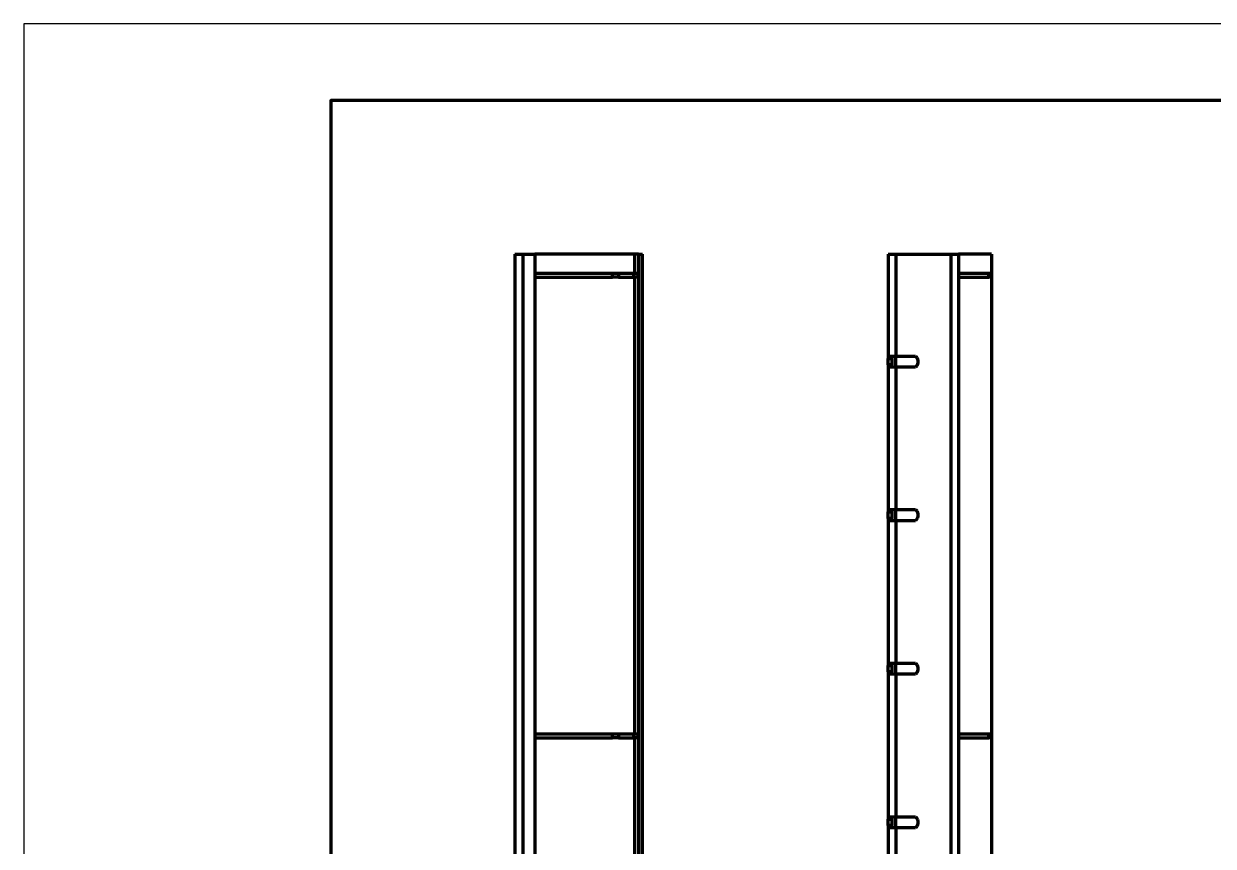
# Model space of a CAD drawing. Header units: millimetres. Extents: x 0 to 599, y 0 to 420.
# Drawn here: x 0 to 77.5, y 366.4 to 420 of the extents above; entities that cross this region are included whole.
import ezdxf

# ---------------------------------------------------------------- set-up
doc = ezdxf.new("R2010")
doc.units = ezdxf.units.MM

msp = doc.modelspace()

# ---------------------------------------------------------------- linework, layer by layer
at = {"color": 1, "lineweight": 70}
for p, q in [((32, 405), (32, 305)), ((32, 405), (32.003, 405)), ((32, 405), (32, 398.36)), ((32.003, 405), (32.013, 405)), ((32.013, 405), (32.028, 405)), ((32.028, 405), (32.05, 405)), ((32.05, 405), (32.077, 405)), ((32.077, 405), (32.109, 405)), ((32.109, 405), (32.146, 405)), ((32.146, 405), (32.188, 405)), ((32.188, 405), (32.234, 405)), ((32.234, 405), (32.283, 405)), ((32.283, 405), (32.335, 405)), ((32.335, 405), (32.389, 405)), ((32.389, 405), (32.444, 405)), ((32.444, 405), (32.5, 405)), ((32.5, 405), (33.3, 405)), ((32.5, 405), (32.5, 305)), ((33.3, 405), (33.3, 305)), ((39.8, 405), (33.3, 405)), ((39.828, 405), (39.8, 405)), ((39.8, 403.75), (39.8, 405)), ((39.856, 405), (39.828, 405)), ((39.883, 405), (39.856, 405)), ((39.908, 405), (39.883, 405)), ((39.933, 405), (39.908, 405)), ((39.956, 405), (39.933, 405)), ((39.977, 405), (39.956, 405)), ((39.995, 405), (39.977, 405)), ((40.012, 405), (39.995, 405)), ((40.025, 405), (40.012, 405)), ((40.036, 405), (40.025, 405)), ((40.044, 405), (40.036, 405)), ((40.048, 405), (40.044, 405)), ((40.05, 405), (40.048, 405)), ((40.05, 405), (40.3, 405)), ((40.05, 405), (40.05, 305)), ((40.3, 305), (40.3, 405)), ((56.3, 405), (56.3, 398.36)), ((56.3, 405), (56.303, 405)), ((56.303, 405), (56.313, 405)), ((56.313, 405), (56.328, 405)), ((56.328, 405), (56.35, 405)), ((56.35, 405), (56.377, 405)), ((56.377, 405), (56.409, 405)), ((56.409, 405), (56.446, 405)), ((56.446, 405), (56.488, 405)), ((56.488, 405), (56.534, 405)), ((56.534, 405), (56.583, 405)), ((56.583, 405), (56.635, 405)), ((56.635, 405), (56.689, 405)), ((56.689, 405), (56.744, 405)), ((56.744, 405), (56.8, 405)), ((56.8, 405), (60.4, 405)), ((56.8, 405), (56.8, 398.36)), ((60.4, 405), (60.456, 405)), ((60.4, 405), (60.4, 305)), ((60.456, 405), (60.511, 405)), ((60.511, 405), (60.565, 405)), ((60.565, 405), (60.617, 405)), ((60.617, 405), (60.666, 405)), ((60.666, 405), (60.712, 405)), ((60.712, 405), (60.754, 405)), ((60.754, 405), (60.791, 405)), ((60.791, 405), (60.823, 405)), ((60.823, 405), (60.85, 405)), ((60.85, 405), (60.872, 405)), ((60.872, 405), (60.887, 405)), ((60.887, 405), (60.897, 405)), ((60.897, 405), (60.9, 405)), ((60.9, 405), (60.9, 305)), ((63.05, 405), (60.9, 405)), ((63.05, 405), (63.05, 403.75)), ((33.3, 403.75), (33.71, 403.75)), ((33.71, 403.75), (34.119, 403.75)), ((34.119, 403.75), (34.525, 403.75)), ((34.525, 403.75), (34.926, 403.75)), ((34.926, 403.75), (35.322, 403.75)), ((35.322, 403.75), (35.709, 403.75)), ((35.709, 403.75), (36.087, 403.75)), ((36.087, 403.75), (36.455, 403.75)), ((36.455, 403.75), (36.81, 403.75)), ((36.81, 403.75), (37.152, 403.75)), ((37.152, 403.75), (37.478, 403.75)), ((37.478, 403.75), (37.789, 403.75)), ((37.789, 403.75), (38.081, 403.75)), ((38.081, 403.75), (38.355, 403.75)), ((38.355, 403.75), (38.376, 403.75)), ((38.355, 403.5), (38.355, 403.75)), ((38.376, 403.75), (38.398, 403.75)), ((38.398, 403.75), (38.422, 403.75)), ((38.422, 403.75), (38.447, 403.75)), ((38.447, 403.75), (38.472, 403.75)), ((38.472, 403.75), (38.499, 403.75)), ((38.499, 403.75), (38.527, 403.75)), ((38.527, 403.75), (38.556, 403.75)), ((38.556, 403.75), (38.585, 403.75)), ((38.585, 403.75), (38.615, 403.75)), ((38.615, 403.75), (38.645, 403.75)), ((38.645, 403.75), (38.676, 403.75)), ((38.676, 403.75), (38.707, 403.75)), ((38.707, 403.75), (38.738, 403.75)), ((38.738, 403.75), (39.75, 403.75)), ((38.738, 403.75), (38.738, 403.5)), ((39.75, 403.75), (39.778, 403.75)), ((39.75, 403.5), (39.75, 403.75)), ((39.778, 403.75), (39.806, 403.75)), ((39.806, 403.75), (39.833, 403.75)), ((39.833, 403.75), (39.858, 403.75)), ((39.858, 403.75), (39.883, 403.75)), ((39.883, 403.75), (39.906, 403.75)), ((39.906, 403.75), (39.927, 403.75)), ((39.927, 403.75), (39.945, 403.75)), ((39.945, 403.75), (39.962, 403.75)), ((39.962, 403.75), (39.975, 403.75)), ((39.975, 403.75), (39.986, 403.75)), ((39.986, 403.75), (39.994, 403.75)), ((39.994, 403.75), (39.998, 403.75)), ((39.998, 403.75), (40, 403.75)), ((40, 403.75), (40, 403.5)), ((60.9, 403.75), (60.986, 403.75)), ((60.986, 403.75), (61.08, 403.75)), ((61.08, 403.75), (61.184, 403.75)), ((61.184, 403.75), (61.297, 403.75)), ((61.297, 403.75), (61.419, 403.75)), ((61.419, 403.75), (61.549, 403.75)), ((61.549, 403.75), (61.687, 403.75)), ((61.687, 403.75), (61.834, 403.75)), ((61.834, 403.75), (61.989, 403.75)), ((61.989, 403.75), (62.151, 403.75)), ((62.151, 403.75), (62.321, 403.75)), ((62.321, 403.75), (62.498, 403.75)), ((62.498, 403.75), (62.682, 403.75)), ((62.682, 403.75), (62.872, 403.75)), ((62.872, 403.75), (62.895, 403.75)), ((62.872, 403.5), (62.872, 403.75)), ((62.895, 403.75), (62.917, 403.75)), ((62.917, 403.75), (62.937, 403.75)), ((62.937, 403.75), (62.956, 403.75)), ((62.956, 403.75), (62.974, 403.75)), ((62.974, 403.75), (62.989, 403.75)), ((62.989, 403.75), (63.003, 403.75)), ((63.003, 403.75), (63.016, 403.75)), ((63.016, 403.75), (63.026, 403.75)), ((63.026, 403.75), (63.035, 403.75)), ((63.035, 403.75), (63.041, 403.75)), ((63.041, 403.75), (63.046, 403.75)), ((63.046, 403.75), (63.049, 403.75)), ((63.049, 403.75), (63.05, 403.75)), ((63.05, 403.75), (63.05, 403.5)), ((33.3, 403.5), (33.71, 403.5)), ((33.71, 403.5), (34.119, 403.5)), ((34.119, 403.5), (34.525, 403.5)), ((34.525, 403.5), (34.926, 403.5)), ((34.926, 403.5), (35.322, 403.5)), ((35.322, 403.5), (35.709, 403.5)), ((35.709, 403.5), (36.087, 403.5)), ((36.087, 403.5), (36.455, 403.5)), ((36.455, 403.5), (36.81, 403.5)), ((36.81, 403.5), (37.152, 403.5)), ((37.152, 403.5), (37.478, 403.5)), ((37.478, 403.5), (37.789, 403.5)), ((37.789, 403.5), (38.081, 403.5)), ((38.081, 403.5), (38.355, 403.5)), ((38.376, 403.5), (38.355, 403.5)), ((38.398, 403.5), (38.376, 403.5)), ((38.422, 403.5), (38.398, 403.5)), ((38.447, 403.5), (38.422, 403.5)), ((38.472, 403.5), (38.447, 403.5)), ((38.499, 403.5), (38.472, 403.5)), ((38.527, 403.5), (38.499, 403.5)), ((38.556, 403.5), (38.527, 403.5)), ((38.585, 403.5), (38.556, 403.5)), ((38.615, 403.5), (38.585, 403.5)), ((38.645, 403.5), (38.615, 403.5)), ((38.676, 403.5), (38.645, 403.5)), ((38.707, 403.5), (38.676, 403.5)), ((38.738, 403.5), (38.707, 403.5)), ((38.738, 403.5), (39.75, 403.5)), ((39.778, 403.5), (39.75, 403.5)), ((39.806, 403.5), (39.778, 403.5)), ((39.8, 373.75), (39.8, 403.5)), ((39.833, 403.5), (39.806, 403.5)), ((39.858, 403.5), (39.833, 403.5)), ((39.883, 403.5), (39.858, 403.5)), ((39.906, 403.5), (39.883, 403.5)), ((39.927, 403.5), (39.906, 403.5)), ((39.945, 403.5), (39.927, 403.5)), ((39.962, 403.5), (39.945, 403.5)), ((39.975, 403.5), (39.962, 403.5)), ((39.986, 403.5), (39.975, 403.5)), ((39.994, 403.5), (39.986, 403.5)), ((39.998, 403.5), (39.994, 403.5)), ((40, 403.5), (39.998, 403.5)), ((60.9, 403.5), (60.986, 403.5)), ((60.986, 403.5), (61.08, 403.5)), ((61.08, 403.5), (61.184, 403.5)), ((61.184, 403.5), (61.297, 403.5)), ((61.297, 403.5), (61.419, 403.5)), ((61.419, 403.5), (61.549, 403.5)), ((61.549, 403.5), (61.687, 403.5)), ((61.687, 403.5), (61.834, 403.5)), ((61.834, 403.5), (61.989, 403.5)), ((61.989, 403.5), (62.151, 403.5)), ((62.151, 403.5), (62.321, 403.5)), ((62.321, 403.5), (62.498, 403.5)), ((62.498, 403.5), (62.682, 403.5)), ((62.682, 403.5), (62.872, 403.5)), ((62.895, 403.5), (62.872, 403.5)), ((62.917, 403.5), (62.895, 403.5)), ((62.937, 403.5), (62.917, 403.5)), ((62.956, 403.5), (62.937, 403.5)), ((62.974, 403.5), (62.956, 403.5)), ((62.989, 403.5), (62.974, 403.5)), ((63.003, 403.5), (62.989, 403.5)), ((63.016, 403.5), (63.003, 403.5)), ((63.026, 403.5), (63.016, 403.5)), ((63.035, 403.5), (63.026, 403.5)), ((63.041, 403.5), (63.035, 403.5)), ((63.046, 403.5), (63.041, 403.5)), ((63.049, 403.5), (63.046, 403.5)), ((63.05, 403.5), (63.049, 403.5)), ((63.05, 403.5), (63.05, 373.75)), ((56.3, 398.36), (56.3, 398.359)), ((56.3, 398.36), (56.303, 398.36)), ((56.3, 398.359), (56.3, 398.356)), ((56.3, 398.356), (56.3, 398.352)), ((56.3, 398.352), (56.3, 398.345)), ((56.3, 398.345), (56.3, 398.337)), ((56.3, 398.337), (56.3, 398.327)), ((56.3, 398.327), (56.3, 398.316)), ((56.3, 398.316), (56.3, 398.304)), ((56.3, 398.304), (56.3, 398.29)), ((56.3, 398.29), (56.3, 398.275)), ((56.3, 398.275), (56.3, 398.26)), ((56.303, 398.36), (56.313, 398.36)), ((56.313, 398.36), (56.328, 398.36)), ((56.328, 398.36), (56.35, 398.36)), ((56.35, 398.36), (56.377, 398.36)), ((56.377, 398.36), (56.409, 398.36)), ((56.409, 398.36), (56.446, 398.36)), ((56.446, 398.36), (56.488, 398.36)), ((56.488, 398.36), (56.534, 398.36)), ((56.534, 398.36), (56.583, 398.36)), ((56.55, 398.359), (56.55, 398.36)), ((56.55, 398.356), (56.55, 398.359)), ((56.55, 398.352), (56.55, 398.356)), ((56.55, 398.345), (56.55, 398.352)), ((56.55, 398.337), (56.55, 398.345)), ((56.55, 398.327), (56.55, 398.337)), ((56.55, 398.316), (56.55, 398.327)), ((56.55, 398.304), (56.55, 398.316)), ((56.55, 398.29), (56.55, 398.304)), ((56.55, 398.275), (56.55, 398.29)), ((56.55, 398.26), (56.55, 398.275)), ((56.583, 398.36), (56.635, 398.36)), ((56.635, 398.36), (56.689, 398.36)), ((56.689, 398.36), (56.744, 398.36)), ((56.744, 398.36), (56.8, 398.36)), ((56.8, 398.36), (58.1, 398.36)), ((56.8, 397.64), (56.8, 398.36)), ((58.1, 398.36), (58.171, 398.271)), ((32, 397.64), (32, 388.36)), ((56.3, 398.26), (56.3, 398.243)), ((56.3, 398.243), (56.3, 398.227)), ((56.3, 398.227), (56.3, 398.21)), ((56.3, 397.79), (56.3, 398.21)), ((56.3, 398.21), (56.55, 398.21)), ((56.3, 397.79), (56.3, 397.773)), ((56.55, 397.79), (56.3, 397.79)), ((56.3, 397.773), (56.3, 397.757)), ((56.3, 397.757), (56.3, 397.74)), ((56.3, 397.74), (56.3, 397.725)), ((56.3, 397.725), (56.3, 397.71)), ((56.3, 397.71), (56.3, 397.696)), ((56.3, 397.696), (56.3, 397.684)), ((56.3, 397.684), (56.3, 397.673)), ((56.3, 397.673), (56.3, 397.663)), ((56.3, 397.663), (56.3, 397.655)), ((56.3, 397.655), (56.3, 397.648)), ((56.3, 397.648), (56.3, 397.644)), ((56.3, 397.644), (56.3, 397.641)), ((56.3, 397.641), (56.3, 397.64)), ((56.3, 397.64), (56.3, 388.36)), ((56.303, 397.64), (56.3, 397.64)), ((56.313, 397.64), (56.303, 397.64)), ((56.328, 397.64), (56.313, 397.64)), ((56.35, 397.64), (56.328, 397.64)), ((56.377, 397.64), (56.35, 397.64)), ((56.409, 397.64), (56.377, 397.64)), ((56.446, 397.64), (56.409, 397.64)), ((56.488, 397.64), (56.446, 397.64)), ((56.534, 397.64), (56.488, 397.64)), ((56.583, 397.64), (56.534, 397.64)), ((56.55, 398.243), (56.55, 398.26)), ((56.55, 398.227), (56.55, 398.243)), ((56.55, 398.21), (56.55, 398.227)), ((56.55, 398.21), (56.55, 397.79)), ((56.55, 397.773), (56.55, 397.79)), ((56.55, 397.757), (56.55, 397.773)), ((56.55, 397.74), (56.55, 397.757)), ((56.55, 397.725), (56.55, 397.74)), ((56.55, 397.71), (56.55, 397.725)), ((56.55, 397.696), (56.55, 397.71)), ((56.55, 397.684), (56.55, 397.696)), ((56.55, 397.673), (56.55, 397.684)), ((56.55, 397.663), (56.55, 397.673)), ((56.55, 397.655), (56.55, 397.663)), ((56.55, 397.648), (56.55, 397.655)), ((56.55, 397.644), (56.55, 397.648)), ((56.55, 397.641), (56.55, 397.644)), ((56.55, 397.64), (56.55, 397.641)), ((56.635, 397.64), (56.583, 397.64)), ((56.689, 397.64), (56.635, 397.64)), ((56.744, 397.64), (56.689, 397.64)), ((56.8, 397.64), (56.744, 397.64)), ((58.1, 397.64), (56.8, 397.64)), ((56.8, 397.64), (56.8, 388.36)), ((58.171, 397.729), (58.1, 397.64)), ((58.171, 398.271), (58.22, 398.168)), ((58.22, 397.832), (58.171, 397.729)), ((58.22, 398.168), (58.246, 398.057)), ((58.246, 397.943), (58.22, 397.832)), ((58.246, 398.057), (58.246, 397.943)), ((56.3, 388.36), (56.3, 388.359)), ((56.3, 388.36), (56.303, 388.36)), ((56.3, 388.359), (56.3, 388.356)), ((56.3, 388.356), (56.3, 388.352)), ((56.3, 388.352), (56.3, 388.345)), ((56.3, 388.345), (56.3, 388.337)), ((56.3, 388.337), (56.3, 388.327)), ((56.3, 388.327), (56.3, 388.316)), ((56.3, 388.316), (56.3, 388.304)), ((56.3, 388.304), (56.3, 388.29)), ((56.3, 388.29), (56.3, 388.275)), ((56.3, 388.275), (56.3, 388.26)), ((56.3, 388.26), (56.3, 388.243)), ((56.3, 388.243), (56.3, 388.227)), ((56.3, 388.227), (56.3, 388.21)), ((56.3, 387.79), (56.3, 388.21)), ((56.3, 388.21), (56.55, 388.21)), ((56.303, 388.36), (56.313, 388.36)), ((56.313, 388.36), (56.328, 388.36)), ((56.328, 388.36), (56.35, 388.36)), ((56.35, 388.36), (56.377, 388.36)), ((56.377, 388.36), (56.409, 388.36)), ((56.409, 388.36), (56.446, 388.36)), ((56.446, 388.36), (56.488, 388.36)), ((56.488, 388.36), (56.534, 388.36)), ((56.534, 388.36), (56.583, 388.36)), ((56.55, 388.359), (56.55, 388.36)), ((56.55, 388.356), (56.55, 388.359)), ((56.55, 388.352), (56.55, 388.356)), ((56.55, 388.345), (56.55, 388.352)), ((56.55, 388.337), (56.55, 388.345)), ((56.55, 388.327), (56.55, 388.337)), ((56.55, 388.316), (56.55, 388.327)), ((56.55, 388.304), (56.55, 388.316)), ((56.55, 388.29), (56.55, 388.304)), ((56.55, 388.275), (56.55, 388.29)), ((56.55, 388.26), (56.55, 388.275)), ((56.55, 388.243), (56.55, 388.26)), ((56.55, 388.227), (56.55, 388.243)), ((56.55, 388.21), (56.55, 388.227)), ((56.55, 388.21), (56.55, 387.79)), ((56.583, 388.36), (56.635, 388.36)), ((56.635, 388.36), (56.689, 388.36)), ((56.689, 388.36), (56.744, 388.36)), ((56.744, 388.36), (56.8, 388.36)), ((56.8, 388.36), (58.1, 388.36)), ((56.8, 387.64), (56.8, 388.36)), ((58.1, 388.36), (58.171, 388.271)), ((58.171, 388.271), (58.22, 388.168)), ((32, 387.64), (32, 378.36)), ((56.3, 387.79), (56.3, 387.773)), ((56.55, 387.79), (56.3, 387.79)), ((56.3, 387.773), (56.3, 387.757)), ((56.3, 387.757), (56.3, 387.74)), ((56.3, 387.74), (56.3, 387.725)), ((56.3, 387.725), (56.3, 387.71)), ((56.3, 387.71), (56.3, 387.696)), ((56.3, 387.696), (56.3, 387.684)), ((56.3, 387.684), (56.3, 387.673)), ((56.3, 387.673), (56.3, 387.663)), ((56.3, 387.663), (56.3, 387.655)), ((56.3, 387.655), (56.3, 387.648)), ((56.3, 387.648), (56.3, 387.644)), ((56.3, 387.644), (56.3, 387.641)), ((56.3, 387.641), (56.3, 387.64)), ((56.3, 387.64), (56.3, 378.36)), ((56.303, 387.64), (56.3, 387.64)), ((56.313, 387.64), (56.303, 387.64)), ((56.328, 387.64), (56.313, 387.64)), ((56.35, 387.64), (56.328, 387.64)), ((56.377, 387.64), (56.35, 387.64)), ((56.409, 387.64), (56.377, 387.64)), ((56.446, 387.64), (56.409, 387.64)), ((56.488, 387.64), (56.446, 387.64)), ((56.534, 387.64), (56.488, 387.64)), ((56.583, 387.64), (56.534, 387.64)), ((56.55, 387.773), (56.55, 387.79)), ((56.55, 387.757), (56.55, 387.773)), ((56.55, 387.74), (56.55, 387.757)), ((56.55, 387.725), (56.55, 387.74)), ((56.55, 387.71), (56.55, 387.725)), ((56.55, 387.696), (56.55, 387.71)), ((56.55, 387.684), (56.55, 387.696)), ((56.55, 387.673), (56.55, 387.684)), ((56.55, 387.663), (56.55, 387.673)), ((56.55, 387.655), (56.55, 387.663)), ((56.55, 387.648), (56.55, 387.655)), ((56.55, 387.644), (56.55, 387.648)), ((56.55, 387.641), (56.55, 387.644)), ((56.55, 387.64), (56.55, 387.641)), ((56.635, 387.64), (56.583, 387.64)), ((56.689, 387.64), (56.635, 387.64)), ((56.744, 387.64), (56.689, 387.64)), ((56.8, 387.64), (56.744, 387.64)), ((58.1, 387.64), (56.8, 387.64)), ((56.8, 387.64), (56.8, 378.36)), ((58.171, 387.729), (58.1, 387.64)), ((58.22, 387.832), (58.171, 387.729)), ((58.22, 388.168), (58.246, 388.057)), ((58.246, 387.943), (58.22, 387.832)), ((58.246, 388.057), (58.246, 387.943)), ((56.3, 378.36), (56.3, 378.359)), ((56.3, 378.36), (56.303, 378.36)), ((56.3, 378.359), (56.3, 378.356)), ((56.3, 378.356), (56.3, 378.352)), ((56.3, 378.352), (56.3, 378.345)), ((56.3, 378.345), (56.3, 378.337)), ((56.3, 378.337), (56.3, 378.327)), ((56.3, 378.327), (56.3, 378.316)), ((56.3, 378.316), (56.3, 378.304)), ((56.3, 378.304), (56.3, 378.29)), ((56.3, 378.29), (56.3, 378.275)), ((56.3, 378.275), (56.3, 378.26)), ((56.3, 378.26), (56.3, 378.243)), ((56.3, 378.243), (56.3, 378.227)), ((56.3, 378.227), (56.3, 378.21)), ((56.3, 377.79), (56.3, 378.21)), ((56.3, 378.21), (56.55, 378.21)), ((56.303, 378.36), (56.313, 378.36)), ((56.313, 378.36), (56.328, 378.36)), ((56.328, 378.36), (56.35, 378.36)), ((56.35, 378.36), (56.377, 378.36)), ((56.377, 378.36), (56.409, 378.36)), ((56.409, 378.36), (56.446, 378.36)), ((56.446, 378.36), (56.488, 378.36)), ((56.488, 378.36), (56.534, 378.36)), ((56.534, 378.36), (56.583, 378.36)), ((56.55, 378.359), (56.55, 378.36)), ((56.55, 378.356), (56.55, 378.359)), ((56.55, 378.352), (56.55, 378.356)), ((56.55, 378.345), (56.55, 378.352)), ((56.55, 378.337), (56.55, 378.345)), ((56.55, 378.327), (56.55, 378.337)), ((56.55, 378.316), (56.55, 378.327)), ((56.55, 378.304), (56.55, 378.316)), ((56.55, 378.29), (56.55, 378.304)), ((56.55, 378.275), (56.55, 378.29)), ((56.55, 378.26), (56.55, 378.275)), ((56.55, 378.243), (56.55, 378.26)), ((56.55, 378.227), (56.55, 378.243)), ((56.55, 378.21), (56.55, 378.227)), ((56.55, 378.21), (56.55, 377.79)), ((56.583, 378.36), (56.635, 378.36)), ((56.635, 378.36), (56.689, 378.36)), ((56.689, 378.36), (56.744, 378.36)), ((56.744, 378.36), (56.8, 378.36)), ((56.8, 378.36), (58.1, 378.36)), ((56.8, 377.64), (56.8, 378.36)), ((58.1, 378.36), (58.171, 378.271)), ((58.171, 378.271), (58.22, 378.168)), ((58.22, 378.168), (58.246, 378.057)), ((32, 377.64), (32, 368.36)), ((56.3, 377.79), (56.3, 377.773)), ((56.55, 377.79), (56.3, 377.79)), ((56.3, 377.773), (56.3, 377.757)), ((56.3, 377.757), (56.3, 377.74)), ((56.3, 377.74), (56.3, 377.725)), ((56.3, 377.725), (56.3, 377.71)), ((56.3, 377.71), (56.3, 377.696)), ((56.3, 377.696), (56.3, 377.684)), ((56.3, 377.684), (56.3, 377.673)), ((56.3, 377.673), (56.3, 377.663)), ((56.3, 377.663), (56.3, 377.655)), ((56.3, 377.655), (56.3, 377.648)), ((56.3, 377.648), (56.3, 377.644)), ((56.3, 377.644), (56.3, 377.641)), ((56.3, 377.641), (56.3, 377.64)), ((56.3, 377.64), (56.3, 368.36)), ((56.303, 377.64), (56.3, 377.64)), ((56.313, 377.64), (56.303, 377.64)), ((56.328, 377.64), (56.313, 377.64)), ((56.35, 377.64), (56.328, 377.64)), ((56.377, 377.64), (56.35, 377.64)), ((56.409, 377.64), (56.377, 377.64)), ((56.446, 377.64), (56.409, 377.64)), ((56.488, 377.64), (56.446, 377.64)), ((56.534, 377.64), (56.488, 377.64)), ((56.583, 377.64), (56.534, 377.64)), ((56.55, 377.773), (56.55, 377.79)), ((56.55, 377.757), (56.55, 377.773)), ((56.55, 377.74), (56.55, 377.757)), ((56.55, 377.725), (56.55, 377.74)), ((56.55, 377.71), (56.55, 377.725)), ((56.55, 377.696), (56.55, 377.71)), ((56.55, 377.684), (56.55, 377.696)), ((56.55, 377.673), (56.55, 377.684)), ((56.55, 377.663), (56.55, 377.673)), ((56.55, 377.655), (56.55, 377.663)), ((56.55, 377.648), (56.55, 377.655)), ((56.55, 377.644), (56.55, 377.648)), ((56.55, 377.641), (56.55, 377.644)), ((56.55, 377.64), (56.55, 377.641)), ((56.635, 377.64), (56.583, 377.64)), ((56.689, 377.64), (56.635, 377.64)), ((56.744, 377.64), (56.689, 377.64)), ((56.8, 377.64), (56.744, 377.64)), ((58.1, 377.64), (56.8, 377.64)), ((56.8, 377.64), (56.8, 368.36)), ((58.171, 377.729), (58.1, 377.64)), ((58.22, 377.832), (58.171, 377.729)), ((58.246, 377.943), (58.22, 377.832)), ((58.246, 378.057), (58.246, 377.943)), ((33.3, 373.75), (33.71, 373.75)), ((33.3, 373.5), (33.71, 373.5)), ((33.71, 373.75), (34.119, 373.75)), ((33.71, 373.5), (34.119, 373.5)), ((34.119, 373.75), (34.525, 373.75)), ((34.119, 373.5), (34.525, 373.5)), ((34.525, 373.75), (34.926, 373.75)), ((34.525, 373.5), (34.926, 373.5)), ((34.926, 373.75), (35.322, 373.75)), ((34.926, 373.5), (35.322, 373.5)), ((35.322, 373.75), (35.709, 373.75)), ((35.322, 373.5), (35.709, 373.5)), ((35.709, 373.75), (36.087, 373.75)), ((35.709, 373.5), (36.087, 373.5)), ((36.087, 373.75), (36.455, 373.75)), ((36.087, 373.5), (36.455, 373.5)), ((36.455, 373.75), (36.81, 373.75)), ((36.455, 373.5), (36.81, 373.5)), ((36.81, 373.75), (37.152, 373.75)), ((36.81, 373.5), (37.152, 373.5)), ((37.152, 373.75), (37.478, 373.75)), ((37.152, 373.5), (37.478, 373.5)), ((37.478, 373.75), (37.789, 373.75)), ((37.478, 373.5), (37.789, 373.5)), ((37.789, 373.75), (38.081, 373.75)), ((37.789, 373.5), (38.081, 373.5)), ((38.081, 373.75), (38.355, 373.75)), ((38.081, 373.5), (38.355, 373.5)), ((38.355, 373.75), (38.376, 373.75)), ((38.355, 373.5), (38.355, 373.75)), ((38.376, 373.5), (38.355, 373.5)), ((38.376, 373.75), (38.398, 373.75)), ((38.398, 373.5), (38.376, 373.5)), ((38.398, 373.75), (38.422, 373.75)), ((38.422, 373.5), (38.398, 373.5)), ((38.422, 373.75), (38.447, 373.75)), ((38.447, 373.5), (38.422, 373.5)), ((38.447, 373.75), (38.472, 373.75)), ((38.472, 373.5), (38.447, 373.5)), ((38.472, 373.75), (38.499, 373.75)), ((38.499, 373.5), (38.472, 373.5)), ((38.499, 373.75), (38.527, 373.75)), ((38.527, 373.5), (38.499, 373.5)), ((38.527, 373.75), (38.556, 373.75)), ((38.556, 373.5), (38.527, 373.5)), ((38.556, 373.75), (38.585, 373.75)), ((38.585, 373.5), (38.556, 373.5)), ((38.585, 373.75), (38.615, 373.75)), ((38.615, 373.5), (38.585, 373.5)), ((38.615, 373.75), (38.645, 373.75)), ((38.645, 373.5), (38.615, 373.5)), ((38.645, 373.75), (38.676, 373.75)), ((38.676, 373.5), (38.645, 373.5)), ((38.676, 373.75), (38.707, 373.75)), ((38.707, 373.5), (38.676, 373.5)), ((38.707, 373.75), (38.738, 373.75)), ((38.738, 373.5), (38.707, 373.5)), ((38.738, 373.75), (39.75, 373.75)), ((38.738, 373.75), (38.738, 373.5)), ((38.738, 373.5), (39.75, 373.5)), ((39.75, 373.75), (39.778, 373.75)), ((39.75, 373.5), (39.75, 373.75)), ((39.778, 373.5), (39.75, 373.5)), ((39.778, 373.75), (39.806, 373.75)), ((39.806, 373.5), (39.778, 373.5)), ((39.8, 343.75), (39.8, 373.5)), ((39.806, 373.75), (39.833, 373.75)), ((39.833, 373.5), (39.806, 373.5)), ((39.833, 373.75), (39.858, 373.75)), ((39.858, 373.5), (39.833, 373.5)), ((39.858, 373.75), (39.883, 373.75)), ((39.883, 373.5), (39.858, 373.5)), ((39.883, 373.75), (39.906, 373.75)), ((39.906, 373.5), (39.883, 373.5)), ((39.906, 373.75), (39.927, 373.75)), ((39.927, 373.5), (39.906, 373.5)), ((39.927, 373.75), (39.945, 373.75)), ((39.945, 373.5), (39.927, 373.5)), ((39.945, 373.75), (39.962, 373.75)), ((39.962, 373.5), (39.945, 373.5)), ((39.962, 373.75), (39.975, 373.75)), ((39.975, 373.5), (39.962, 373.5)), ((39.975, 373.75), (39.986, 373.75)), ((39.986, 373.5), (39.975, 373.5)), ((39.986, 373.75), (39.994, 373.75)), ((39.994, 373.5), (39.986, 373.5)), ((39.994, 373.75), (39.998, 373.75)), ((39.998, 373.5), (39.994, 373.5)), ((39.998, 373.75), (40, 373.75)), ((40, 373.5), (39.998, 373.5)), ((40, 373.75), (40, 373.5)), ((60.9, 373.75), (60.986, 373.75)), ((60.9, 373.5), (60.986, 373.5)), ((60.986, 373.75), (61.08, 373.75)), ((60.986, 373.5), (61.08, 373.5)), ((61.08, 373.75), (61.184, 373.75)), ((61.08, 373.5), (61.184, 373.5)), ((61.184, 373.75), (61.297, 373.75)), ((61.184, 373.5), (61.297, 373.5)), ((61.297, 373.75), (61.419, 373.75)), ((61.297, 373.5), (61.419, 373.5)), ((61.419, 373.75), (61.549, 373.75)), ((61.419, 373.5), (61.549, 373.5)), ((61.549, 373.75), (61.687, 373.75)), ((61.549, 373.5), (61.687, 373.5)), ((61.687, 373.75), (61.834, 373.75)), ((61.687, 373.5), (61.834, 373.5)), ((61.834, 373.75), (61.989, 373.75)), ((61.834, 373.5), (61.989, 373.5)), ((61.989, 373.75), (62.151, 373.75)), ((61.989, 373.5), (62.151, 373.5)), ((62.151, 373.75), (62.321, 373.75)), ((62.151, 373.5), (62.321, 373.5)), ((62.321, 373.75), (62.498, 373.75)), ((62.321, 373.5), (62.498, 373.5)), ((62.498, 373.75), (62.682, 373.75)), ((62.498, 373.5), (62.682, 373.5)), ((62.682, 373.75), (62.872, 373.75)), ((62.682, 373.5), (62.872, 373.5)), ((62.872, 373.75), (62.895, 373.75)), ((62.872, 373.5), (62.872, 373.75)), ((62.895, 373.5), (62.872, 373.5)), ((62.895, 373.75), (62.917, 373.75)), ((62.917, 373.5), (62.895, 373.5)), ((62.917, 373.75), (62.937, 373.75)), ((62.937, 373.5), (62.917, 373.5)), ((62.937, 373.75), (62.956, 373.75)), ((62.956, 373.5), (62.937, 373.5)), ((62.956, 373.75), (62.974, 373.75)), ((62.974, 373.5), (62.956, 373.5)), ((62.974, 373.75), (62.989, 373.75)), ((62.989, 373.5), (62.974, 373.5)), ((62.989, 373.75), (63.003, 373.75)), ((63.003, 373.5), (62.989, 373.5)), ((63.003, 373.75), (63.016, 373.75)), ((63.016, 373.5), (63.003, 373.5)), ((63.016, 373.75), (63.026, 373.75)), ((63.026, 373.5), (63.016, 373.5)), ((63.026, 373.75), (63.035, 373.75)), ((63.035, 373.5), (63.026, 373.5)), ((63.035, 373.75), (63.041, 373.75)), ((63.041, 373.5), (63.035, 373.5)), ((63.041, 373.75), (63.046, 373.75)), ((63.046, 373.5), (63.041, 373.5)), ((63.046, 373.75), (63.049, 373.75)), ((63.049, 373.5), (63.046, 373.5)), ((63.049, 373.75), (63.05, 373.75)), ((63.05, 373.5), (63.049, 373.5)), ((63.05, 373.75), (63.05, 373.5)), ((63.05, 373.5), (63.05, 343.75)), ((56.3, 368.36), (56.3, 368.359)), ((56.3, 368.36), (56.303, 368.36)), ((56.3, 368.359), (56.3, 368.356)), ((56.3, 368.356), (56.3, 368.352)), ((56.3, 368.352), (56.3, 368.345)), ((56.3, 368.345), (56.3, 368.337)), ((56.3, 368.337), (56.3, 368.327)), ((56.3, 368.327), (56.3, 368.316)), ((56.3, 368.316), (56.3, 368.304)), ((56.3, 368.304), (56.3, 368.29)), ((56.3, 368.29), (56.3, 368.275)), ((56.3, 368.275), (56.3, 368.26)), ((56.3, 368.26), (56.3, 368.243)), ((56.3, 368.243), (56.3, 368.227)), ((56.3, 368.227), (56.3, 368.21)), ((56.3, 367.79), (56.3, 368.21)), ((56.3, 368.21), (56.55, 368.21)), ((56.303, 368.36), (56.313, 368.36)), ((56.313, 368.36), (56.328, 368.36)), ((56.328, 368.36), (56.35, 368.36)), ((56.35, 368.36), (56.377, 368.36)), ((56.377, 368.36), (56.409, 368.36)), ((56.409, 368.36), (56.446, 368.36)), ((56.446, 368.36), (56.488, 368.36)), ((56.488, 368.36), (56.534, 368.36)), ((56.534, 368.36), (56.583, 368.36)), ((56.55, 368.359), (56.55, 368.36)), ((56.55, 368.356), (56.55, 368.359)), ((56.55, 368.352), (56.55, 368.356)), ((56.55, 368.345), (56.55, 368.352)), ((56.55, 368.337), (56.55, 368.345)), ((56.55, 368.327), (56.55, 368.337)), ((56.55, 368.316), (56.55, 368.327)), ((56.55, 368.304), (56.55, 368.316)), ((56.55, 368.29), (56.55, 368.304)), ((56.55, 368.275), (56.55, 368.29)), ((56.55, 368.26), (56.55, 368.275)), ((56.55, 368.243), (56.55, 368.26)), ((56.55, 368.227), (56.55, 368.243)), ((56.55, 368.21), (56.55, 368.227)), ((56.55, 368.21), (56.55, 367.79)), ((56.583, 368.36), (56.635, 368.36)), ((56.635, 368.36), (56.689, 368.36)), ((56.689, 368.36), (56.744, 368.36)), ((56.744, 368.36), (56.8, 368.36)), ((56.8, 368.36), (58.1, 368.36)), ((56.8, 367.64), (56.8, 368.36)), ((58.1, 368.36), (58.171, 368.271)), ((58.171, 368.271), (58.22, 368.168)), ((58.22, 368.168), (58.246, 368.057)), ((58.246, 368.057), (58.246, 367.943)), ((32, 367.64), (32, 358.36)), ((56.3, 367.79), (56.3, 367.773)), ((56.55, 367.79), (56.3, 367.79)), ((56.3, 367.773), (56.3, 367.757)), ((56.3, 367.757), (56.3, 367.74)), ((56.3, 367.74), (56.3, 367.725)), ((56.3, 367.725), (56.3, 367.71)), ((56.3, 367.71), (56.3, 367.696)), ((56.3, 367.696), (56.3, 367.684)), ((56.3, 367.684), (56.3, 367.673)), ((56.3, 367.673), (56.3, 367.663)), ((56.3, 367.663), (56.3, 367.655)), ((56.3, 367.655), (56.3, 367.648)), ((56.3, 367.648), (56.3, 367.644)), ((56.3, 367.644), (56.3, 367.641)), ((56.3, 367.641), (56.3, 367.64)), ((56.3, 367.64), (56.3, 358.36)), ((56.303, 367.64), (56.3, 367.64)), ((56.313, 367.64), (56.303, 367.64)), ((56.328, 367.64), (56.313, 367.64)), ((56.35, 367.64), (56.328, 367.64)), ((56.377, 367.64), (56.35, 367.64)), ((56.409, 367.64), (56.377, 367.64)), ((56.446, 367.64), (56.409, 367.64)), ((56.488, 367.64), (56.446, 367.64)), ((56.534, 367.64), (56.488, 367.64)), ((56.583, 367.64), (56.534, 367.64)), ((56.55, 367.773), (56.55, 367.79)), ((56.55, 367.757), (56.55, 367.773)), ((56.55, 367.74), (56.55, 367.757)), ((56.55, 367.725), (56.55, 367.74)), ((56.55, 367.71), (56.55, 367.725)), ((56.55, 367.696), (56.55, 367.71)), ((56.55, 367.684), (56.55, 367.696)), ((56.55, 367.673), (56.55, 367.684)), ((56.55, 367.663), (56.55, 367.673)), ((56.55, 367.655), (56.55, 367.663)), ((56.55, 367.648), (56.55, 367.655)), ((56.55, 367.644), (56.55, 367.648)), ((56.55, 367.641), (56.55, 367.644)), ((56.55, 367.64), (56.55, 367.641)), ((56.635, 367.64), (56.583, 367.64)), ((56.689, 367.64), (56.635, 367.64)), ((56.744, 367.64), (56.689, 367.64)), ((56.8, 367.64), (56.744, 367.64)), ((58.1, 367.64), (56.8, 367.64)), ((56.8, 367.64), (56.8, 358.36)), ((58.171, 367.729), (58.1, 367.64)), ((58.22, 367.832), (58.171, 367.729)), ((58.246, 367.943), (58.22, 367.832))]:
    msp.add_line(p, q, dxfattribs=at)
at = {"color": 7, "lineweight": 25}
msp.add_lwpolyline([(0, 0), (594, 0), (594, 420), (0, 420)], close=True, dxfattribs=at)
at = {"color": 7, "lineweight": 70}
msp.add_lwpolyline([(20, 5), (589, 5), (589, 415), (20, 415)], close=True, dxfattribs=at)

doc.saveas('drawing.dxf')
